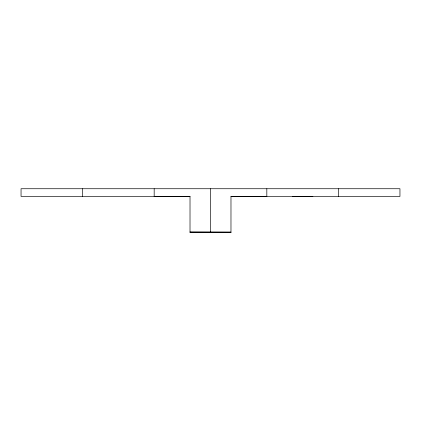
<?xml version="1.0" encoding="UTF-8"?>
<svg xmlns="http://www.w3.org/2000/svg" width="421" height="421" viewBox="0 0 421 421"><rect width="100%" height="100%" fill="white"/><g stroke="black" fill="none" stroke-linecap="round" stroke-linejoin="round"><path stroke-width="0.63" d="M210.495 232.187L210.5 188.734M154.175 196.344L190.018 196.344L190.013 232.255L230.976 232.266L230.982 196.349L266.825 196.344M292.427 196.397L312.903 196.397M190.018 196.412L21.05 196.418L21.05 188.734L399.95 188.734L399.95 196.418L230.982 196.423M338.505 188.734L338.505 196.418M266.825 188.734L266.825 196.418M154.175 188.734L154.175 196.418M82.495 188.734L82.495 196.418M230.976 232.192L190.013 232.113L230.976 232.192"/></g></svg>
